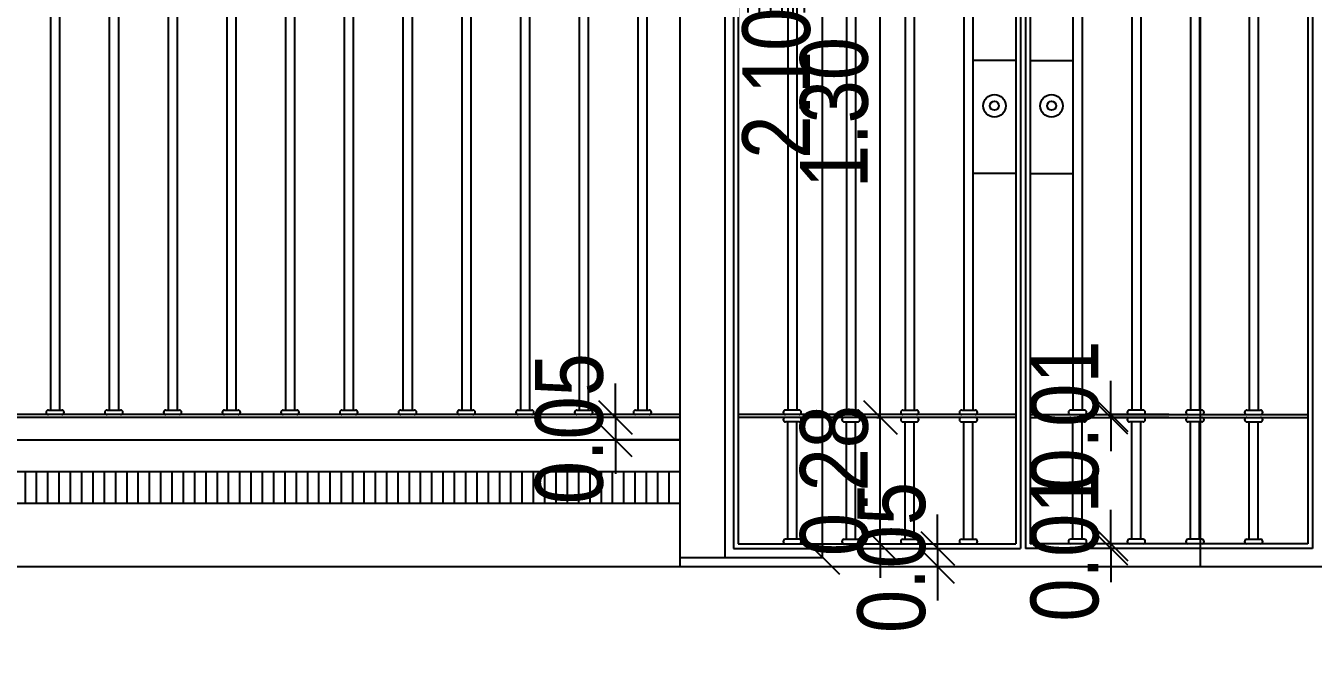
# Model space of a CAD drawing. Extents: x -14.8 to 35.6, y 44.5 to 81.2.
# Drawn here: x 22.551 to 25.401, y 44.801 to 46.177 of the extents above; entities that cross this region are included whole.
import ezdxf

# ---------------------------------------------------------------- set-up
doc = ezdxf.new("R2010")
doc.units = 0
doc.header["$MEASUREMENT"] = 0
doc.header["$PDMODE"] = 3
doc.layers.get('0').update_dxf_attribs({"linetype": 'CONTINUOUS'})
doc.layers.get('DEFPOINTS').update_dxf_attribs({"linetype": 'CONTINUOUS'})
for name, color, linetype in [('COTAS', 12, 'CONTINUOUS'), ('NUEVO', 1, 'CONTINUOUS'), ('REJA', 7, 'CONTINUOUS'), ('SOMBRA', 251, 'CONTINUOUS')]:
    doc.layers.add(name, color=color, linetype=linetype)
doc.styles.add('COTAS SECUNDARIAS', font='ARIALN.TTF', dxfattribs={"height": 0.15})
doc.dimstyles.new('COTA SECUNDARIAS', dxfattribs={"dimscale": 5, "dimtxt": 1, "dimasz": 0.015, "dimexe": 0, "dimexo": 0, "dimgap": 0.005, "dimtad": 1, "dimzin": 1, "dimdsep": 46, "dimtxsty": 'COTAS SECUNDARIAS', "dimblk": 'OBLIQUE', "dimcen": 0, "dimclrd": 11, "dimclre": 11, "dimclrt": 11, "dimaunit": 1, "dimadec": 1, "dimazin": 0, "dimtfac": 0.4, "dimtix": 1, "dimtmove": 1, "dimatfit": 3, "dimfxl": 1, "dimtolj": 1, "dimtzin": 0, "dimlwd": -1, "dimarcsym": 0})

# ---------------------------------------------------------------- blocks, each defined once
blk = doc.blocks.new('_Oblique')
at = {"color": 0, "linetype": 'ByBlock', "lineweight": -2}
blk.add_line((-0.5, -0.5), (0.5, 0.5), dxfattribs=at)
blk = doc.blocks.new('*D78')
at = {"layer": 'COTAS', "color": 11, "lineweight": -2, "transparency": 16777216}
for p, q in [((24.099, 47.0999), (24.3146, 47.0999)), ((23.999, 44.9999), (24.3146, 44.9999))]:
    blk.add_line(p, q, dxfattribs=at)
at = {"layer": 'COTAS', "color": 11, "transparency": 16777216}
blk.add_line((24.3146, 44.9999), (24.3146, 47.0999), dxfattribs=at)
at = {"layer": 'DEFPOINTS', "color": 0, "transparency": 16777216}
for p in [(24.099, 47.0999), (24.3146, 47.0999), (23.999, 44.9999)]:
    blk.add_point(p, dxfattribs=at)
at = {"layer": 'COTAS', "color": 11, "transparency": 16777216, "xscale": 0.075, "yscale": 0.075, "zscale": 0.075}
for p, rotation in [((24.3146, 47.0999), 90), ((24.3146, 44.9999), 270)]:
    blk.add_blockref('_Oblique', p, dxfattribs=dict(at, rotation=rotation))
at = {"layer": 'COTAS', "color": 11, "transparency": 16777216, "insert": (24.213, 46.0499), "char_height": 0.15, "attachment_point": 5, "rotation": 90, "style": 'COTAS SECUNDARIAS'}
blk.add_mtext('\\A1;2.10', dxfattribs=at)
blk = doc.blocks.new('*D108')
at = {"layer": 'COTAS', "color": 11, "transparency": 16777216}
for p, q in [((24.4425, 45.3099), (24.4425, 45.3849)), ((24.4425, 45.0299), (24.4425, 45.3099)), ((24.4425, 45.0299), (24.4425, 44.9549))]:
    blk.add_line(p, q, dxfattribs=at)
at = {"layer": 'COTAS', "color": 11, "lineweight": -2, "transparency": 16777216}
for p, q in [((24.4352, 45.3099), (24.4425, 45.3099)), ((24.4352, 45.0299), (24.4425, 45.0299))]:
    blk.add_line(p, q, dxfattribs=at)
at = {"layer": 'DEFPOINTS', "color": 0, "transparency": 16777216}
for p in [(24.4352, 45.3099), (24.4425, 45.3099), (24.4352, 45.0299)]:
    blk.add_point(p, dxfattribs=at)
at = {"layer": 'COTAS', "color": 11, "transparency": 16777216, "xscale": 0.075, "yscale": 0.075, "zscale": 0.075}
for p, rotation in [((24.4425, 45.3099), 270), ((24.4425, 45.0299), 90)]:
    blk.add_blockref('_Oblique', p, dxfattribs=dict(at, rotation=rotation))
at = {"layer": 'COTAS', "color": 11, "transparency": 16777216, "insert": (24.3409, 45.1699), "char_height": 0.15, "attachment_point": 5, "rotation": 90, "style": 'COTAS SECUNDARIAS'}
blk.add_mtext('\\A1;0.28', dxfattribs=at)
blk = doc.blocks.new('*D109')
at = {"layer": 'COTAS', "color": 11, "transparency": 16777216}
blk.add_line((24.4425, 45.3099), (24.4425, 46.6599), dxfattribs=at)
at = {"layer": 'COTAS', "color": 11, "lineweight": -2, "transparency": 16777216}
blk.add_line((24.4352, 45.3099), (24.4425, 45.3099), dxfattribs=at)
at = {"layer": 'DEFPOINTS', "color": 0, "transparency": 16777216}
for p in [(24.4425, 46.6599), (24.4425, 46.6599), (24.4352, 45.3099)]:
    blk.add_point(p, dxfattribs=at)
at = {"layer": 'COTAS', "color": 11, "transparency": 16777216, "xscale": 0.075, "yscale": 0.075, "zscale": 0.075}
for p, rotation in [((24.4425, 46.6599), 90), ((24.4425, 45.3099), 270)]:
    blk.add_blockref('_Oblique', p, dxfattribs=dict(at, rotation=rotation))
at = {"layer": 'COTAS', "color": 11, "transparency": 16777216, "insert": (24.3409, 45.9849), "char_height": 0.15, "attachment_point": 5, "rotation": 90, "style": 'COTAS SECUNDARIAS'}
blk.add_mtext('\\A1;1.30', dxfattribs=at)
blk = doc.blocks.new('*D115')
at = {"layer": 'COTAS', "color": 11, "transparency": 16777216}
for p, q in [((24.5694, 45.0199), (24.5694, 45.0949)), ((24.5694, 45.0199), (24.5694, 44.9795)), ((24.5694, 44.9795), (24.5694, 44.9045))]:
    blk.add_line(p, q, dxfattribs=at)
at = {"layer": 'COTAS', "color": 11, "lineweight": -2, "transparency": 16777216}
for p, q in [((24.4352, 45.0199), (24.5694, 45.0199)), ((24.4352, 44.9795), (24.5694, 44.9795))]:
    blk.add_line(p, q, dxfattribs=at)
at = {"layer": 'DEFPOINTS', "color": 0, "transparency": 16777216}
for p in [(24.4352, 45.0199), (24.4352, 44.9795), (24.5694, 44.9795)]:
    blk.add_point(p, dxfattribs=at)
at = {"layer": 'COTAS', "color": 11, "transparency": 16777216, "xscale": 0.075, "yscale": 0.075, "zscale": 0.075}
for p, rotation in [((24.5694, 45.0199), 270), ((24.5694, 44.9795), 90)]:
    blk.add_blockref('_Oblique', p, dxfattribs=dict(at, rotation=rotation))
at = {"layer": 'COTAS', "color": 11, "transparency": 16777216, "insert": (24.4678, 44.9997), "char_height": 0.15, "attachment_point": 5, "rotation": 90, "style": 'COTAS SECUNDARIAS'}
blk.add_mtext('\\A1;0.05', dxfattribs=at)
blk = doc.blocks.new('*D116')
at = {"layer": 'COTAS', "color": 11, "transparency": 16777216}
for p, q in [((23.8561, 45.3099), (23.8561, 45.3849)), ((23.8561, 45.3099), (23.8561, 45.2599)), ((23.8561, 45.2599), (23.8561, 45.1849))]:
    blk.add_line(p, q, dxfattribs=at)
at = {"layer": 'COTAS', "color": 11, "lineweight": -2, "transparency": 16777216}
for p, q in [((23.999, 45.3099), (23.8561, 45.3099)), ((23.999, 45.2599), (23.8561, 45.2599))]:
    blk.add_line(p, q, dxfattribs=at)
at = {"layer": 'DEFPOINTS', "color": 0, "transparency": 16777216}
for p in [(23.999, 45.3099), (23.8561, 45.2599), (23.999, 45.2599)]:
    blk.add_point(p, dxfattribs=at)
at = {"layer": 'COTAS', "color": 11, "transparency": 16777216, "xscale": 0.075, "yscale": 0.075, "zscale": 0.075}
for p, rotation in [((23.8561, 45.3099), 270), ((23.8561, 45.2599), 90)]:
    blk.add_blockref('_Oblique', p, dxfattribs=dict(at, rotation=rotation))
at = {"layer": 'COTAS', "color": 11, "transparency": 16777216, "insert": (23.7545, 45.2849), "char_height": 0.15, "attachment_point": 5, "rotation": 90, "style": 'COTAS SECUNDARIAS'}
blk.add_mtext('\\A1;0.05', dxfattribs=at)
blk = doc.blocks.new('*D120')
at = {"layer": 'COTAS', "color": 11, "transparency": 16777216}
for p, q in [((24.9529, 45.3162), (24.9529, 45.3912)), ((24.9529, 45.3099), (24.9529, 45.3162)), ((24.9529, 45.3099), (24.9529, 45.2349))]:
    blk.add_line(p, q, dxfattribs=at)
at = {"layer": 'COTAS', "color": 11, "lineweight": -2, "transparency": 16777216}
for p, q in [((25.0816, 45.3162), (24.9529, 45.3162)), ((25.0816, 45.3099), (24.9529, 45.3099))]:
    blk.add_line(p, q, dxfattribs=at)
at = {"layer": 'DEFPOINTS', "color": 0, "transparency": 16777216}
for p in [(24.9529, 45.3162), (25.0816, 45.3162), (25.0816, 45.3099)]:
    blk.add_point(p, dxfattribs=at)
at = {"layer": 'COTAS', "color": 11, "transparency": 16777216, "xscale": 0.075, "yscale": 0.075, "zscale": 0.075}
for p, rotation in [((24.9529, 45.3162), 270), ((24.9529, 45.3099), 90)]:
    blk.add_blockref('_Oblique', p, dxfattribs=dict(at, rotation=rotation))
at = {"layer": 'COTAS', "color": 11, "transparency": 16777216, "insert": (24.8513, 45.313), "char_height": 0.15, "attachment_point": 5, "rotation": 90, "style": 'COTAS SECUNDARIAS'}
blk.add_mtext('\\A1;0.01', dxfattribs=at)
blk = doc.blocks.new('*D121')
at = {"layer": 'COTAS', "color": 11, "transparency": 16777216}
for p, q in [((24.9529, 45.0299), (24.9529, 45.1049)), ((24.9529, 45.0199), (24.9529, 45.0299)), ((24.9529, 45.0199), (24.9529, 44.9449))]:
    blk.add_line(p, q, dxfattribs=at)
at = {"layer": 'COTAS', "color": 11, "lineweight": -2, "transparency": 16777216}
for p, q in [((25.0816, 45.0299), (24.9529, 45.0299)), ((25.0816, 45.0199), (24.9529, 45.0199))]:
    blk.add_line(p, q, dxfattribs=at)
at = {"layer": 'DEFPOINTS', "color": 0, "transparency": 16777216}
for p in [(24.9529, 45.0299), (25.0816, 45.0299), (25.0816, 45.0199)]:
    blk.add_point(p, dxfattribs=at)
at = {"layer": 'COTAS', "color": 11, "transparency": 16777216, "xscale": 0.075, "yscale": 0.075, "zscale": 0.075}
for p, rotation in [((24.9529, 45.0299), 270), ((24.9529, 45.0199), 90)]:
    blk.add_blockref('_Oblique', p, dxfattribs=dict(at, rotation=rotation))
at = {"layer": 'COTAS', "color": 11, "transparency": 16777216, "insert": (24.8513, 45.0249), "char_height": 0.15, "attachment_point": 5, "rotation": 90, "style": 'COTAS SECUNDARIAS'}
blk.add_mtext('\\A1;0.01', dxfattribs=at)

msp = doc.modelspace()

# ---------------------------------------------------------------- hatches: boundary and pattern name
at = {"layer": 'SOMBRA'}
h = msp.add_hatch(dxfattribs=at)
h.set_pattern_fill('ANSI31', color=256, scale=0.2, angle=45, style=0)
h.set_pattern_definition([(90, (0, 15.127245), (-0.025, 3e-18), [])])
h.paths.add_polyline_path([(34.2109, 47.7063), (33.7109, 47.7063), (29.2509, 47.7063), (25.1509, 47.7063), (20.5009, 47.7063), (20.5009, 47.2399), (21.6409, 47.2399), (21.6409, 47.1699), (21.5709, 47.1699), (20.5009, 47.1699), (20.5009, 47.0299), (21.5009, 47.0299), (21.5009, 46.2063), (25.1509, 46.2063), (25.1509, 47.2063), (26.4009, 47.2063), (26.4009, 47.1363), (28.0009, 47.1363), (28.0009, 47.2063), (30.4134, 47.2063), (30.4134, 47.1363), (32.0134, 47.1363), (32.0134, 47.2063), (32.4739, 47.2063), (32.4739, 47.1699), (32.5069, 47.1699), (32.5069, 47.0999), (32.5399, 47.0999), (32.5399, 45.2599), (32.7274, 45.2599), (32.7274, 45.1899), (32.6944, 45.1899), (25.5028, 45.1899), (25.5028, 45.1199), (29.8811, 45.1199), (32.6944, 45.1199), (32.6944, 44.9795), (32.749, 44.9795), (32.749, 47.0299), (33.4661, 47.0299), (33.4661, 47.0999), (33.4991, 47.0999), (33.4991, 47.1699), (32.815, 47.1699), (32.815, 47.2399), (33.5321, 47.2399), (33.5321, 47.2063), (33.7109, 47.2063), (33.7109, 47.2795), (34.2975, 47.2795), (34.2975, 47.3795), (33.7109, 47.3795)])
h.paths.add_polyline_path([(23.999, 45.1899), (21.5009, 45.1899), (21.5009, 45.1199), (23.999, 45.1199)], flags=17)
h.paths.add_polyline_path([(34.1609, 45.1899), (33.7109, 45.1899), (33.7109, 45.1199), (34.1609, 45.1199)], flags=17)

# ---------------------------------------------------------------- linework, layer by layer
for p, q in [((25.1509, 47.7063), (25.1509, 44.9795)), ((19.7903, 44.9795), (34.5975, 44.9795))]:
    msp.add_line(p, q)
at = {"layer": 'NUEVO'}
for p, q in [((21.5009, 45.2599), (23.999, 45.2599)), ((23.999, 45.2599), (23.999, 44.9795)), ((21.5009, 45.1899), (23.999, 45.1899))]:
    msp.add_line(p, q, dxfattribs=at)
at = {"layer": 'REJA'}
for p, q in [((24.1177, 46.9499), (24.1177, 45.0199)), ((24.7527, 46.9499), (24.7527, 45.0199)), ((24.7641, 46.9499), (24.7641, 45.0199)), ((25.3991, 46.9499), (25.3991, 45.0199)), ((24.1277, 46.9399), (24.1277, 45.0299)), ((24.2377, 46.9299), (24.2377, 45.3262)), ((24.2577, 46.9299), (24.2577, 45.3262)), ((24.3677, 46.9299), (24.3677, 45.3262)), ((24.3877, 46.9299), (24.3877, 45.3262)), ((24.4977, 46.9299), (24.4977, 45.3262)), ((24.5177, 46.9299), (24.5177, 45.3262)), ((24.6277, 46.9299), (24.6277, 45.3262)), ((24.6477, 46.9299), (24.6477, 45.3262)), ((24.7427, 46.9399), (24.7427, 45.0299)), ((24.7741, 46.9399), (24.7741, 45.0299)), ((24.8691, 46.9299), (24.8691, 45.3262)), ((24.8891, 46.9299), (24.8891, 45.3262)), ((24.9991, 46.9299), (24.9991, 45.3262)), ((25.0191, 46.9299), (25.0191, 45.3262)), ((25.1291, 46.9299), (25.1291, 45.3262)), ((25.1491, 46.9299), (25.1491, 45.3262)), ((25.2591, 46.9299), (25.2591, 45.3262)), ((25.2791, 46.9299), (25.2791, 45.3262)), ((25.3891, 46.9399), (25.3891, 45.0299)), ((24.7427, 46.0999), (24.6477, 46.0999)), ((24.7741, 46.0999), (24.8691, 46.0999)), ((24.7427, 45.8499), (24.6477, 45.8499)), ((24.7741, 45.8499), (24.8691, 45.8499)), ((22.6009, 45.3262), (22.6309, 45.3262)), ((22.7309, 45.3262), (22.7609, 45.3262)), ((22.8609, 45.3262), (22.8909, 45.3262)), ((22.9909, 45.3262), (23.0209, 45.3262)), ((23.1209, 45.3262), (23.1509, 45.3262)), ((23.2509, 45.3262), (23.2809, 45.3262)), ((23.3809, 45.3262), (23.4109, 45.3262)), ((23.5109, 45.3262), (23.5409, 45.3262)), ((23.6409, 45.3262), (23.6709, 45.3262)), ((23.7709, 45.3262), (23.8009, 45.3262)), ((23.9009, 45.3262), (23.9309, 45.3262)), ((24.2627, 45.3262), (24.2327, 45.3262)), ((24.3627, 45.3262), (24.3927, 45.3262)), ((24.4927, 45.3262), (24.5227, 45.3262)), ((24.6227, 45.3262), (24.6527, 45.3262)), ((24.8941, 45.3262), (24.8641, 45.3262)), ((25.0241, 45.3262), (24.9941, 45.3262)), ((25.1541, 45.3262), (25.1241, 45.3262)), ((25.2541, 45.3262), (25.2841, 45.3262)), ((24.2627, 45.2999), (24.2327, 45.2999)), ((24.2377, 45.0399), (24.2377, 45.2999)), ((24.2577, 45.0399), (24.2577, 45.2999)), ((24.3627, 45.2999), (24.3927, 45.2999)), ((24.3677, 45.0399), (24.3677, 45.2999)), ((24.3877, 45.0399), (24.3877, 45.2999)), ((24.4927, 45.2999), (24.5227, 45.2999)), ((24.4977, 45.0399), (24.4977, 45.2999)), ((24.5177, 45.0399), (24.5177, 45.2999)), ((24.6227, 45.2999), (24.6527, 45.2999)), ((24.6277, 45.0399), (24.6277, 45.2999)), ((24.6477, 45.0399), (24.6477, 45.2999)), ((24.8941, 45.2999), (24.8641, 45.2999)), ((24.8691, 45.0399), (24.8691, 45.2999)), ((24.8891, 45.0399), (24.8891, 45.2999)), ((25.0241, 45.2999), (24.9941, 45.2999)), ((24.9991, 45.0399), (24.9991, 45.2999)), ((25.0191, 45.0399), (25.0191, 45.2999)), ((25.1541, 45.2999), (25.1241, 45.2999)), ((25.1291, 45.0399), (25.1291, 45.2999)), ((25.1491, 45.0399), (25.1491, 45.2999)), ((25.2541, 45.2999), (25.2841, 45.2999)), ((25.2591, 45.0399), (25.2591, 45.2999)), ((25.2791, 45.0399), (25.2791, 45.2999)), ((24.2627, 45.0399), (24.2327, 45.0399)), ((24.3627, 45.0399), (24.3927, 45.0399)), ((24.4927, 45.0399), (24.5227, 45.0399)), ((24.6227, 45.0399), (24.6527, 45.0399)), ((24.8941, 45.0399), (24.8641, 45.0399)), ((25.0241, 45.0399), (24.9941, 45.0399)), ((25.1541, 45.0399), (25.1241, 45.0399)), ((25.2541, 45.0399), (25.2841, 45.0399)), ((24.1177, 45.0199), (24.7527, 45.0199)), ((24.1277, 45.0299), (24.7427, 45.0299)), ((25.3991, 45.0199), (24.7641, 45.0199)), ((25.3891, 45.0299), (24.7741, 45.0299))]:
    msp.add_line(p, q, dxfattribs=at)
at = {"layer": 'REJA', "color": 0}
msp.add_lwpolyline([(24.099, 47.0999), (23.999, 47.0999), (23.999, 44.9999), (24.099, 44.9999)], close=True, dxfattribs=at)
at = {"layer": 'REJA'}
for points in [[(22.6059, 46.9299), (22.6059, 45.3262)], [(22.6259, 46.9299), (22.6259, 45.3262)], [(22.7359, 46.9299), (22.7359, 45.3262)], [(22.7559, 46.9299), (22.7559, 45.3262)], [(22.8659, 46.9299), (22.8659, 45.3262)], [(22.8859, 46.9299), (22.8859, 45.3262)], [(22.9959, 46.9299), (22.9959, 45.3262)], [(23.0159, 46.9299), (23.0159, 45.3262)], [(23.1259, 46.9299), (23.1259, 45.3262)], [(23.1459, 46.9299), (23.1459, 45.3262)], [(23.2559, 46.9299), (23.2559, 45.3262)], [(23.2759, 46.9299), (23.2759, 45.3262)], [(23.3859, 46.9299), (23.3859, 45.3262)], [(23.4059, 46.9299), (23.4059, 45.3262)], [(23.5159, 46.9299), (23.5159, 45.3262)], [(23.5359, 46.9299), (23.5359, 45.3262)], [(23.6459, 46.9299), (23.6459, 45.3262)], [(23.6659, 46.9299), (23.6659, 45.3262)], [(23.7759, 46.9299), (23.7759, 45.3262)], [(23.7959, 46.9299), (23.7959, 45.3262)], [(23.9059, 46.9299), (23.9059, 45.3262)], [(23.9259, 46.9299), (23.9259, 45.3262)], [(23.999, 45.3162), (21.5773, 45.3162)], [(24.7427, 45.3162), (24.1277, 45.3162)], [(24.7741, 45.3162), (25.3891, 45.3162)], [(23.999, 45.3099), (21.5773, 45.3099)], [(24.7427, 45.3099), (24.1277, 45.3099)], [(24.7741, 45.3099), (25.3891, 45.3099)]]:
    msp.add_lwpolyline(points, dxfattribs=at)
for centre, radius in [((24.6952, 45.9999), 0.025), ((24.6952, 45.9999), 0.01), ((24.8216, 45.9999), 0.025), ((24.8216, 45.9999), 0.01)]:
    msp.add_circle(centre, radius, dxfattribs=at)
for centre, start, end in [((22.6009, 45.3212), 90, 270), ((22.6309, 45.3212), 270, 90), ((22.7309, 45.3212), 90, 270), ((22.7609, 45.3212), 270, 90), ((22.8609, 45.3212), 90, 270), ((22.8909, 45.3212), 270, 90), ((22.9909, 45.3212), 90, 270), ((23.0209, 45.3212), 270, 90), ((23.1209, 45.3212), 90, 270), ((23.1509, 45.3212), 270, 90), ((23.2509, 45.3212), 90, 270), ((23.2809, 45.3212), 270, 90), ((23.3809, 45.3212), 90, 270), ((23.4109, 45.3212), 270, 90), ((23.5109, 45.3212), 90, 270), ((23.5409, 45.3212), 270, 90), ((23.6409, 45.3212), 90, 270), ((23.6709, 45.3212), 270, 90), ((23.7709, 45.3212), 90, 270), ((23.8009, 45.3212), 270, 90), ((23.9009, 45.3212), 90, 270), ((23.9309, 45.3212), 270, 90), ((24.2327, 45.3212), 90, 270), ((24.2627, 45.3212), 270, 90), ((24.3627, 45.3212), 90, 270), ((24.3927, 45.3212), 270, 90), ((24.4927, 45.3212), 90, 270), ((24.5227, 45.3212), 270, 90), ((24.6227, 45.3212), 90, 270), ((24.6527, 45.3212), 270, 90), ((24.8641, 45.3212), 90, 270), ((24.8941, 45.3212), 270, 90), ((24.9941, 45.3212), 90, 270), ((25.0241, 45.3212), 270, 90), ((25.1241, 45.3212), 90, 270), ((25.1541, 45.3212), 270, 90), ((25.2541, 45.3212), 90, 270), ((25.2841, 45.3212), 270, 90), ((24.2327, 45.3049), 90, 270), ((24.2627, 45.3049), 270, 90), ((24.3627, 45.3049), 90, 270), ((24.3927, 45.3049), 270, 90), ((24.4927, 45.3049), 90, 270), ((24.5227, 45.3049), 270, 90), ((24.6227, 45.3049), 90, 270), ((24.6527, 45.3049), 270, 90), ((24.8641, 45.3049), 90, 270), ((24.8941, 45.3049), 270, 90), ((24.9941, 45.3049), 90, 270), ((25.0241, 45.3049), 270, 90), ((25.1241, 45.3049), 90, 270), ((25.1541, 45.3049), 270, 90), ((25.2541, 45.3049), 90, 270), ((25.2841, 45.3049), 270, 90), ((24.2327, 45.0349), 90, 270), ((24.2627, 45.0349), 270, 90), ((24.3627, 45.0349), 90, 270), ((24.3927, 45.0349), 270, 90), ((24.4927, 45.0349), 90, 270), ((24.5227, 45.0349), 270, 90), ((24.6227, 45.0349), 90, 270), ((24.6527, 45.0349), 270, 90), ((24.8641, 45.0349), 90, 270), ((24.8941, 45.0349), 270, 90), ((24.9941, 45.0349), 90, 270), ((25.0241, 45.0349), 270, 90), ((25.1241, 45.0349), 90, 270), ((25.1541, 45.0349), 270, 90), ((25.2541, 45.0349), 90, 270), ((25.2841, 45.0349), 270, 90)]:
    msp.add_arc(centre, 0.005, start, end, dxfattribs=at)
at = {"layer": 'SOMBRA'}
for p, q in [((21.5009, 45.1899), (23.999, 45.1899)), ((23.999, 45.1899), (23.999, 45.1197)), ((21.5009, 45.1199), (23.999, 45.1199))]:
    msp.add_line(p, q, dxfattribs=at)

# ---------------------------------------------------------------- dimensions: what is measured, and where the dimension line sits
at = {"layer": 'COTAS'}
for base, p1, p2, picture, middle in [((24.3146, 47.0999), (23.999, 44.9999), (24.099, 47.0999), '*D78', (24.213, 46.0499)), ((24.9529, 45.3162), (25.0816, 45.3099), (25.0816, 45.3162), '*D120', (24.8513, 45.313)), ((23.8561, 45.2599), (23.999, 45.3099), (23.999, 45.2599), '*D116', (23.7545, 45.2849)), ((24.4425, 45.3099), (24.4352, 45.0299), (24.4352, 45.3099), '*D108', (24.3409, 45.1699)), ((24.9529, 45.0299), (25.0816, 45.0199), (25.0816, 45.0299), '*D121', (24.8513, 45.0249))]:
    dim = msp.add_linear_dim(base=base, p1=p1, p2=p2, angle=90, dimstyle='COTA SECUNDARIAS', dxfattribs=at)
    dim.commit()
    dim.dimension.update_dxf_attribs({"geometry": picture, "text_midpoint": middle})
for base, p1, p2, text, picture, middle in [((24.4425, 46.6599), (24.4352, 45.3099), (24.4425, 46.6599), '1.30', '*D109', (24.3409, 45.9849)), ((24.5694, 44.9795), (24.4352, 45.0199), (24.4352, 44.9795), '0.05', '*D115', (24.4678, 44.9997))]:
    dim = msp.add_linear_dim(base=base, p1=p1, p2=p2, angle=90, text=text, dimstyle='COTA SECUNDARIAS', dxfattribs=at)
    dim.commit()
    dim.dimension.update_dxf_attribs({"geometry": picture, "text_midpoint": middle})

doc.saveas('drawing.dxf')
